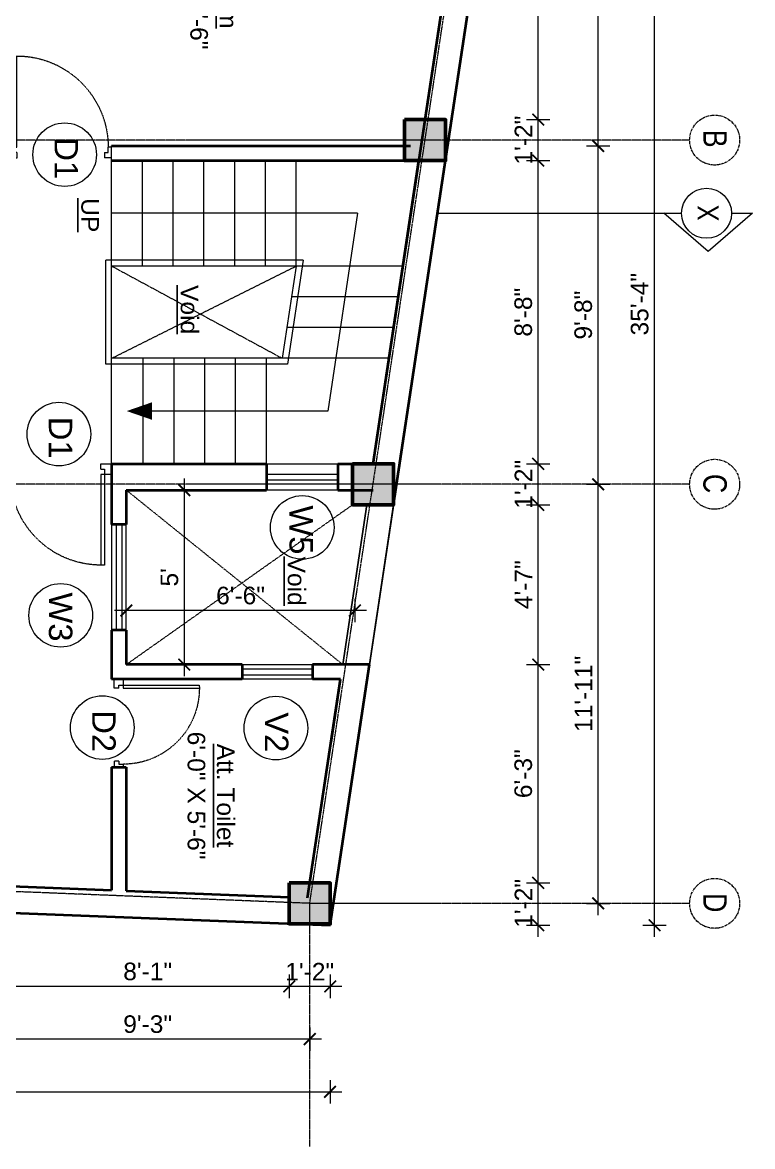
# Model space of a CAD drawing. Header units: inches. Extents: x 136316 to 155547, y -21384 to -17606.
# Drawn here: x 153270.4 to 153519.6, y -19344.8 to -18961.1 of the extents above; entities that cross this region are included whole.
import ezdxf

# ---------------------------------------------------------------- set-up
doc = ezdxf.new("R2010")
doc.units = ezdxf.units.IN
doc.header["$LTSCALE"] = 0.5
doc.header["$MEASUREMENT"] = 0
doc.header["$PDMODE"] = 66
doc.linetypes.add('CENTER', pattern=[2, 1.25, -0.25, 0.25, -0.25])
doc.linetypes.add('HIDDEN', pattern=[0.375, 0.25, -0.125])
for name, color, linetype, lineweight in [('Annotate-Lite.w', 177, 'Continuous', 9), ('Annotations-Bold.w', 177, 'Continuous', 13), ('C-COLUMN', 1, 'Continuous', 50), ('DIM', 4, 'Continuous', 5), ('DIM 1-100', 4, 'Continuous', 13), ('Door-Window.w', 4, 'Continuous', 15), ('HACTH', 253, 'Continuous', 9), ('stair', 132, 'Continuous', 13), ('TEXT', 220, 'Continuous', 9), ('Toilet', 7, 'Continuous', 25), ('wall', 1, 'Continuous', 40), ('wall light', 6, 'Continuous', 25), ('window', 4, 'Continuous', 13)]:
    doc.layers.add(name, color=color, linetype=linetype, lineweight=lineweight)
doc.styles.add('ARAIL', font='ARIALN.TTF')
doc.styles.add('arial.', font='arial.ttf')
doc.styles.add('gaurav', font='arial.ttf')
doc.styles.get("Standard").update_dxf_attribs({"font": 'arial.ttf'})
doc.dimstyles.new('1 by 96', dxfattribs={"dimtxt": 6, "dimasz": 4, "dimexe": 4, "dimexo": 4, "dimgap": 2, "dimtad": 1, "dimdec": 0, "dimzin": 0, "dimdsep": 46, "dimlunit": 4, "dimtxsty": 'Standard', "dimblk": 'ARCHTICK', "dimcen": 0, "dimdle": 4, "dimadec": 0, "dimazin": 0, "dimtfac": 1, "dimtdec": 0, "dimtix": 1, "dimtofl": 0, "dimtmove": 1, "dimatfit": 3, "dimldrblk": 'ARCHTICK', "dimfxl": 4, "dimfxlon": 1, "dimtolj": 1, "dimtzin": 0, "dimlwd": -1, "dimlwe": -1, "dimarcsym": 0})

# ---------------------------------------------------------------- blocks, each defined once
blk = doc.blocks.new('3-0')
at = {"ltscale": 3}
for p, q in [((11063.05, 10097.68), (11065.97, 10099.9)), ((11065.25, 10097.81), (11066.71, 10098.92)), ((11065.99, 10096.84), (11065.25, 10097.81)), ((11065.97, 10099.9), (11066.71, 10098.92)), ((11063.05, 10097.68), (11064.53, 10095.73)), ((11065.99, 10096.84), (11064.53, 10095.73)), ((11085.5, 10074.13), (11110.32, 10092.96)), ((11086.24, 10073.15), (11111.05, 10091.97)), ((11111.05, 10091.97), (11110.32, 10092.96)), ((11084.04, 10073.02), (11082.57, 10071.91)), ((11082.57, 10071.91), (11084.79, 10068.98)), ((11084.04, 10073.02), (11084.78, 10072.04)), ((11084.78, 10072.04), (11086.24, 10073.15)), ((11084.79, 10068.98), (11087.72, 10071.2)), ((11086.24, 10073.15), (11085.5, 10074.13)), ((11087.72, 10071.2), (11086.24, 10073.15))]:
    blk.add_line(p, q, dxfattribs=at)
at = {"layer": 'Door-Window.w', "color": 9, "linetype": 'HIDDEN', "lineweight": 18}
blk.add_arc((11085.5, 10074.13), 31.16, 37.1906, 127.1465, dxfattribs=at)
blk = doc.blocks.new('_ArchTick')
at = {"color": 0, "linetype": 'ByBlock', "const_width": 0.15}
blk.add_lwpolyline([(-0.5, -0.5), (0.5, 0.5)], dxfattribs=at)
blk = doc.blocks.new('*D646')
at = {"layer": 'Defpoints', "color": 0, "transparency": 16777216}
for p in [(153305.87, -19120.71), (153305.87, -19180.25), (153325.65, -19180.25)]:
    blk.add_point(p, dxfattribs=at)
at = {"layer": 'DIM 1-100', "color": 0, "transparency": 16777216}
for p, q in [((153325.65, -19116.71), (153325.65, -19184.25)), ((153321.65, -19120.71), (153329.65, -19120.71)), ((153321.65, -19180.25), (153329.65, -19180.25))]:
    blk.add_line(p, q, dxfattribs=at)
at = {"layer": 'DIM 1-100', "color": 0, "transparency": 16777216, "xscale": 4, "yscale": 4, "zscale": 4}
for p, rotation in [((153325.65, -19120.71), 90), ((153325.65, -19180.25), 270)]:
    blk.add_blockref('_ArchTick', p, dxfattribs=dict(at, rotation=rotation))
at = {"layer": 'DIM 1-100', "color": 0, "transparency": 16777216, "insert": (153320.6, -19150.48), "char_height": 6, "attachment_point": 5, "rotation": 90}
blk.add_mtext("\\A1;5'", dxfattribs=at)
blk = doc.blocks.new('*D592')
at = {"layer": 'Defpoints', "color": 0, "transparency": 16777216}
for p in [(153383.86, -19152.98), (153305.87, -19161.79), (153305.87, -19180.25)]:
    blk.add_point(p, dxfattribs=at)
at = {"layer": 'DIM 1-100', "color": 0, "transparency": 16777216}
for p, q in [((153305.87, -19165.79), (153305.87, -19157.79)), ((153383.86, -19157.79), (153383.86, -19165.79)), ((153387.86, -19161.79), (153301.87, -19161.79))]:
    blk.add_line(p, q, dxfattribs=at)
at = {"layer": 'DIM 1-100', "color": 0, "transparency": 16777216, "xscale": 4, "yscale": 4, "zscale": 4, "rotation": 180}
blk.add_blockref('_ArchTick', (153305.87, -19161.79), dxfattribs=at)
at = {"layer": 'DIM 1-100', "color": 0, "transparency": 16777216, "xscale": 4, "yscale": 4, "zscale": 4}
blk.add_blockref('_ArchTick', (153383.86, -19161.79), dxfattribs=at)
at = {"layer": 'DIM 1-100', "color": 0, "transparency": 16777216, "insert": (153344.86, -19156.72), "char_height": 6, "attachment_point": 5}
blk.add_mtext('\\A1;6\'-6"', dxfattribs=at)
blk = doc.blocks.new('*D647')
at = {"layer": 'Defpoints', "color": 0, "transparency": 16777216}
for p in [(153375.47, -19254.77), (153446.43, -19254.77), (153375.4, -19269.24)]:
    blk.add_point(p, dxfattribs=at)
at = {"layer": 'DIM 1-100', "color": 0, "transparency": 16777216}
for p, q in [((153446.43, -19273.24), (153446.43, -19250.77)), ((153442.43, -19254.77), (153450.43, -19254.77)), ((153442.43, -19269.24), (153450.43, -19269.24))]:
    blk.add_line(p, q, dxfattribs=at)
at = {"layer": 'DIM 1-100', "color": 0, "transparency": 16777216, "xscale": 4, "yscale": 4, "zscale": 4}
for p, rotation in [((153446.43, -19254.77), 90), ((153446.43, -19269.24), 270)]:
    blk.add_blockref('_ArchTick', p, dxfattribs=dict(at, rotation=rotation))
at = {"layer": 'DIM 1-100', "color": 0, "transparency": 16777216, "insert": (153441.41, -19261.77), "char_height": 6, "attachment_point": 5, "rotation": 90}
blk.add_mtext('\\A1;1\'-2"', dxfattribs=at)
blk = doc.blocks.new('*D648')
at = {"layer": 'Defpoints', "color": 0, "transparency": 16777216}
for p in [(153388.84, -19180.25), (153446.43, -19180.25), (153375.47, -19254.77)]:
    blk.add_point(p, dxfattribs=at)
at = {"layer": 'DIM 1-100', "color": 0, "transparency": 16777216}
for p, q in [((153446.43, -19258.77), (153446.43, -19176.25)), ((153442.43, -19180.25), (153450.43, -19180.25)), ((153442.43, -19254.77), (153450.43, -19254.77))]:
    blk.add_line(p, q, dxfattribs=at)
at = {"layer": 'DIM 1-100', "color": 0, "transparency": 16777216, "xscale": 4, "yscale": 4, "zscale": 4}
for p, rotation in [((153446.43, -19180.25), 90), ((153446.43, -19254.77), 270)]:
    blk.add_blockref('_ArchTick', p, dxfattribs=dict(at, rotation=rotation))
at = {"layer": 'DIM 1-100', "color": 0, "transparency": 16777216, "insert": (153441.36, -19217.51), "char_height": 6, "attachment_point": 5, "rotation": 90}
blk.add_mtext('\\A1;6\'-3"', dxfattribs=at)
blk = doc.blocks.new('*D649')
at = {"layer": 'Defpoints', "color": 0, "transparency": 16777216}
for p in [(153397.08, -19125.71), (153446.43, -19125.71), (153388.84, -19180.25)]:
    blk.add_point(p, dxfattribs=at)
at = {"layer": 'DIM 1-100', "color": 0, "transparency": 16777216}
for p, q in [((153446.43, -19184.25), (153446.43, -19121.71)), ((153442.43, -19125.71), (153450.43, -19125.71)), ((153442.43, -19180.25), (153450.43, -19180.25))]:
    blk.add_line(p, q, dxfattribs=at)
at = {"layer": 'DIM 1-100', "color": 0, "transparency": 16777216, "xscale": 4, "yscale": 4, "zscale": 4}
for p, rotation in [((153446.43, -19125.71), 90), ((153446.43, -19180.25), 270)]:
    blk.add_blockref('_ArchTick', p, dxfattribs=dict(at, rotation=rotation))
at = {"layer": 'DIM 1-100', "color": 0, "transparency": 16777216, "insert": (153441.43, -19152.98), "char_height": 6, "attachment_point": 5, "rotation": 90}
blk.add_mtext('\\A1;4\'-7"', dxfattribs=at)
blk = doc.blocks.new('*D650')
at = {"layer": 'Defpoints', "color": 0, "transparency": 16777216}
for p in [(153397.08, -19111.71), (153446.43, -19111.71), (153397.08, -19125.71)]:
    blk.add_point(p, dxfattribs=at)
at = {"layer": 'DIM 1-100', "color": 0, "transparency": 16777216}
for p, q in [((153446.43, -19129.71), (153446.43, -19107.71)), ((153442.43, -19111.71), (153450.43, -19111.71)), ((153442.43, -19125.71), (153450.43, -19125.71))]:
    blk.add_line(p, q, dxfattribs=at)
at = {"layer": 'DIM 1-100', "color": 0, "transparency": 16777216, "xscale": 4, "yscale": 4, "zscale": 4}
for p, rotation in [((153446.43, -19111.71), 90), ((153446.43, -19125.71), 270)]:
    blk.add_blockref('_ArchTick', p, dxfattribs=dict(at, rotation=rotation))
at = {"layer": 'DIM 1-100', "color": 0, "transparency": 16777216, "insert": (153441.41, -19118.71), "char_height": 6, "attachment_point": 5, "rotation": 90}
blk.add_mtext('\\A1;1\'-2"', dxfattribs=at)
blk = doc.blocks.new('*D651')
at = {"layer": 'Defpoints', "color": 0, "transparency": 16777216}
for p in [(153414.82, -19008.21), (153446.43, -19008.21), (153397.08, -19111.71)]:
    blk.add_point(p, dxfattribs=at)
at = {"layer": 'DIM 1-100', "color": 0, "transparency": 16777216}
for p, q in [((153446.43, -19115.71), (153446.43, -19004.21)), ((153442.43, -19008.21), (153450.43, -19008.21)), ((153442.43, -19111.71), (153450.43, -19111.71))]:
    blk.add_line(p, q, dxfattribs=at)
at = {"layer": 'DIM 1-100', "color": 0, "transparency": 16777216, "xscale": 4, "yscale": 4, "zscale": 4}
for p, rotation in [((153446.43, -19008.21), 90), ((153446.43, -19111.71), 270)]:
    blk.add_blockref('_ArchTick', p, dxfattribs=dict(at, rotation=rotation))
at = {"layer": 'DIM 1-100', "color": 0, "transparency": 16777216, "insert": (153441.36, -19059.96), "char_height": 6, "attachment_point": 5, "rotation": 90}
blk.add_mtext('\\A1;8\'-8"', dxfattribs=at)
blk = doc.blocks.new('*D652')
at = {"layer": 'Defpoints', "color": 0, "transparency": 16777216}
for p in [(153414.82, -18994.21), (153446.43, -18994.21), (153414.82, -19008.21)]:
    blk.add_point(p, dxfattribs=at)
at = {"layer": 'DIM 1-100', "color": 0, "transparency": 16777216}
for p, q in [((153446.43, -19012.21), (153446.43, -18990.21)), ((153442.43, -18994.21), (153450.43, -18994.21)), ((153442.43, -19008.21), (153450.43, -19008.21))]:
    blk.add_line(p, q, dxfattribs=at)
at = {"layer": 'DIM 1-100', "color": 0, "transparency": 16777216, "xscale": 4, "yscale": 4, "zscale": 4}
for p, rotation in [((153446.43, -18994.21), 90), ((153446.43, -19008.21), 270)]:
    blk.add_blockref('_ArchTick', p, dxfattribs=dict(at, rotation=rotation))
at = {"layer": 'DIM 1-100', "color": 0, "transparency": 16777216, "insert": (153441.41, -19001.21), "char_height": 6, "attachment_point": 5, "rotation": 90}
blk.add_mtext('\\A1;1\'-2"', dxfattribs=at)
blk = doc.blocks.new('*D653')
at = {"layer": 'Defpoints', "color": 0, "transparency": 16777216}
for p in [(153419.94, -18881.56), (153446.43, -18881.56), (153414.82, -18994.21)]:
    blk.add_point(p, dxfattribs=at)
at = {"layer": 'DIM 1-100', "color": 0, "transparency": 16777216}
for p, q in [((153446.43, -18998.21), (153446.43, -18877.56)), ((153442.43, -18881.56), (153450.43, -18881.56)), ((153442.43, -18994.21), (153450.43, -18994.21))]:
    blk.add_line(p, q, dxfattribs=at)
at = {"layer": 'DIM 1-100', "color": 0, "transparency": 16777216, "xscale": 4, "yscale": 4, "zscale": 4}
for p, rotation in [((153446.43, -18881.56), 90), ((153446.43, -18994.21), 270)]:
    blk.add_blockref('_ArchTick', p, dxfattribs=dict(at, rotation=rotation))
at = {"layer": 'DIM 1-100', "color": 0, "transparency": 16777216, "insert": (153441.36, -18937.88), "char_height": 6, "attachment_point": 5, "rotation": 90}
blk.add_mtext('\\A1;9\'-5"', dxfattribs=at)
blk = doc.blocks.new('*D656')
at = {"layer": 'Defpoints', "color": 0, "transparency": 16777216}
for p in [(153390.08, -19118.71), (153466.89, -19118.71), (153368.47, -19261.77)]:
    blk.add_point(p, dxfattribs=at)
at = {"layer": 'DIM 1-100', "color": 0, "transparency": 16777216}
for p, q in [((153466.89, -19265.77), (153466.89, -19114.71)), ((153462.89, -19118.71), (153470.89, -19118.71)), ((153462.89, -19261.77), (153470.89, -19261.77))]:
    blk.add_line(p, q, dxfattribs=at)
at = {"layer": 'DIM 1-100', "color": 0, "transparency": 16777216, "xscale": 4, "yscale": 4, "zscale": 4}
for p, rotation in [((153466.89, -19118.71), 90), ((153466.89, -19261.77), 270)]:
    blk.add_blockref('_ArchTick', p, dxfattribs=dict(at, rotation=rotation))
at = {"layer": 'DIM 1-100', "color": 0, "transparency": 16777216, "insert": (153461.88, -19190.24), "char_height": 6, "attachment_point": 5, "rotation": 90}
blk.add_mtext('\\A1;11\'-11"', dxfattribs=at)
blk = doc.blocks.new('*D657')
at = {"layer": 'Defpoints', "color": 0, "transparency": 16777216}
for p in [(153402.82, -19003.21), (153466.89, -19003.21), (153390.08, -19118.71)]:
    blk.add_point(p, dxfattribs=at)
at = {"layer": 'DIM 1-100', "color": 0, "transparency": 16777216}
for p, q in [((153466.89, -19122.71), (153466.89, -18999.21)), ((153462.89, -19003.21), (153470.89, -19003.21)), ((153462.89, -19118.71), (153470.89, -19118.71))]:
    blk.add_line(p, q, dxfattribs=at)
at = {"layer": 'DIM 1-100', "color": 0, "transparency": 16777216, "xscale": 4, "yscale": 4, "zscale": 4}
for p, rotation in [((153466.89, -19003.21), 90), ((153466.89, -19118.71), 270)]:
    blk.add_blockref('_ArchTick', p, dxfattribs=dict(at, rotation=rotation))
at = {"layer": 'DIM 1-100', "color": 0, "transparency": 16777216, "insert": (153461.83, -19060.96), "char_height": 6, "attachment_point": 5, "rotation": 90}
blk.add_mtext('\\A1;9\'-8"', dxfattribs=at)
blk = doc.blocks.new('*D658')
at = {"layer": 'Defpoints', "color": 0, "transparency": 16777216}
for p in [(153426.94, -18874.56), (153466.89, -18874.56), (153402.82, -19003.21)]:
    blk.add_point(p, dxfattribs=at)
at = {"layer": 'DIM 1-100', "color": 0, "transparency": 16777216}
for p, q in [((153466.89, -19007.21), (153466.89, -18870.56)), ((153462.89, -18874.56), (153470.89, -18874.56)), ((153462.89, -19003.21), (153470.89, -19003.21))]:
    blk.add_line(p, q, dxfattribs=at)
at = {"layer": 'DIM 1-100', "color": 0, "transparency": 16777216, "xscale": 4, "yscale": 4, "zscale": 4}
for p, rotation in [((153466.89, -18874.56), 90), ((153466.89, -19003.21), 270)]:
    blk.add_blockref('_ArchTick', p, dxfattribs=dict(at, rotation=rotation))
at = {"layer": 'DIM 1-100', "color": 0, "transparency": 16777216, "insert": (153461.83, -18938.88), "char_height": 6, "attachment_point": 5, "rotation": 90}
blk.add_mtext('\\A1;10\'-9"', dxfattribs=at)
blk = doc.blocks.new('*D593')
at = {"layer": 'Defpoints', "color": 0, "transparency": 16777216}
for p in [(153439.42, -18845.23), (153486.14, -18845.23), (153375.4, -19269.24)]:
    blk.add_point(p, dxfattribs=at)
at = {"layer": 'DIM 1-100', "color": 0, "transparency": 16777216}
for p, q in [((153486.14, -19273.24), (153486.14, -18841.23)), ((153482.14, -18845.23), (153490.14, -18845.23)), ((153482.14, -19269.24), (153490.14, -19269.24))]:
    blk.add_line(p, q, dxfattribs=at)
at = {"layer": 'DIM 1-100', "color": 0, "transparency": 16777216, "xscale": 4, "yscale": 4, "zscale": 4}
for p, rotation in [((153486.14, -18845.23), 90), ((153486.14, -19269.24), 270)]:
    blk.add_blockref('_ArchTick', p, dxfattribs=dict(at, rotation=rotation))
at = {"layer": 'DIM 1-100', "color": 0, "transparency": 16777216, "insert": (153481.08, -19057.23), "char_height": 6, "attachment_point": 5, "rotation": 90}
blk.add_mtext('\\A1;35\'-4"', dxfattribs=at)
blk = doc.blocks.new('*D594')
at = {"layer": 'Defpoints', "color": 0, "transparency": 16777216}
for p in [(153361.47, -19268.77), (153375.47, -19268.77), (153361.47, -19290.11)]:
    blk.add_point(p, dxfattribs=at)
at = {"layer": 'DIM 1-100', "color": 0, "transparency": 16777216}
for p, q in [((153361.47, -19286.11), (153361.47, -19294.11)), ((153375.47, -19286.11), (153375.47, -19294.11)), ((153379.47, -19290.11), (153357.47, -19290.11))]:
    blk.add_line(p, q, dxfattribs=at)
at = {"layer": 'DIM 1-100', "color": 0, "transparency": 16777216, "xscale": 4, "yscale": 4, "zscale": 4, "rotation": 180}
blk.add_blockref('_ArchTick', (153361.47, -19290.11), dxfattribs=at)
at = {"layer": 'DIM 1-100', "color": 0, "transparency": 16777216, "xscale": 4, "yscale": 4, "zscale": 4}
blk.add_blockref('_ArchTick', (153375.47, -19290.11), dxfattribs=at)
at = {"layer": 'DIM 1-100', "color": 0, "transparency": 16777216, "insert": (153368.47, -19285.09), "char_height": 6, "attachment_point": 5}
blk.add_mtext('\\A1;1\'-2"', dxfattribs=at)
blk = doc.blocks.new('*D595')
at = {"layer": 'Defpoints', "color": 0, "transparency": 16777216}
for p in [(153264.87, -19264.33), (153361.47, -19268.77), (153264.87, -19290.11)]:
    blk.add_point(p, dxfattribs=at)
at = {"layer": 'DIM 1-100', "color": 0, "transparency": 16777216}
for p, q in [((153264.87, -19286.11), (153264.87, -19294.11)), ((153361.47, -19286.11), (153361.47, -19294.11)), ((153365.47, -19290.11), (153260.87, -19290.11))]:
    blk.add_line(p, q, dxfattribs=at)
at = {"layer": 'DIM 1-100', "color": 0, "transparency": 16777216, "xscale": 4, "yscale": 4, "zscale": 4, "rotation": 180}
blk.add_blockref('_ArchTick', (153264.87, -19290.11), dxfattribs=at)
at = {"layer": 'DIM 1-100', "color": 0, "transparency": 16777216, "xscale": 4, "yscale": 4, "zscale": 4}
blk.add_blockref('_ArchTick', (153361.47, -19290.11), dxfattribs=at)
at = {"layer": 'DIM 1-100', "color": 0, "transparency": 16777216, "insert": (153313.17, -19285.04), "char_height": 6, "attachment_point": 5}
blk.add_mtext('\\A1;8\'-1"', dxfattribs=at)
blk = doc.blocks.new('*D599')
at = {"layer": 'Defpoints', "color": 0, "transparency": 16777216}
for p in [(153257.87, -19264.6), (153368.47, -19268.77), (153257.87, -19308.11)]:
    blk.add_point(p, dxfattribs=at)
at = {"layer": 'DIM 1-100', "color": 0, "transparency": 16777216}
for p, q in [((153257.87, -19304.11), (153257.87, -19312.11)), ((153368.47, -19304.11), (153368.47, -19312.11)), ((153372.47, -19308.11), (153253.87, -19308.11))]:
    blk.add_line(p, q, dxfattribs=at)
at = {"layer": 'DIM 1-100', "color": 0, "transparency": 16777216, "xscale": 4, "yscale": 4, "zscale": 4, "rotation": 180}
blk.add_blockref('_ArchTick', (153257.87, -19308.11), dxfattribs=at)
at = {"layer": 'DIM 1-100', "color": 0, "transparency": 16777216, "xscale": 4, "yscale": 4, "zscale": 4}
blk.add_blockref('_ArchTick', (153368.47, -19308.11), dxfattribs=at)
at = {"layer": 'DIM 1-100', "color": 0, "transparency": 16777216, "insert": (153313.17, -19303.04), "char_height": 6, "attachment_point": 5}
blk.add_mtext('\\A1;9\'-3"', dxfattribs=at)
blk = doc.blocks.new('*D601')
at = {"layer": 'Defpoints', "color": 0, "transparency": 16777216}
for p in [(153132.64, -19259.67), (153375.4, -19269.24), (153375.4, -19326.11)]:
    blk.add_point(p, dxfattribs=at)
at = {"layer": 'DIM 1-100', "color": 0, "transparency": 16777216}
for p, q in [((153132.64, -19322.11), (153132.64, -19330.11)), ((153375.4, -19322.11), (153375.4, -19330.11)), ((153128.64, -19326.11), (153379.4, -19326.11))]:
    blk.add_line(p, q, dxfattribs=at)
at = {"layer": 'DIM 1-100', "color": 0, "transparency": 16777216, "xscale": 4, "yscale": 4, "zscale": 4, "rotation": 180}
blk.add_blockref('_ArchTick', (153132.64, -19326.11), dxfattribs=at)
at = {"layer": 'DIM 1-100', "color": 0, "transparency": 16777216, "xscale": 4, "yscale": 4, "zscale": 4}
blk.add_blockref('_ArchTick', (153375.4, -19326.11), dxfattribs=at)
at = {"layer": 'DIM 1-100', "color": 0, "transparency": 16777216, "insert": (153254.02, -19321.04), "char_height": 6, "attachment_point": 5}
blk.add_mtext('\\A1;20\'-3"', dxfattribs=at)

msp = doc.modelspace()

# ---------------------------------------------------------------- hatches: boundary and pattern name
at = {"layer": 'C-COLUMN'}
h = msp.add_hatch(color=256, dxfattribs=at)
h.dxf.hatch_style = 1
h.paths.add_polyline_path([(153414.82, -19008.21), (153414.82, -18994.21), (153400.82, -18994.21), (153400.82, -19008.21)])
h = msp.add_hatch(color=256, dxfattribs=at)
h.dxf.hatch_style = 1
h.paths.add_polyline_path([(153397.08, -19125.71), (153397.08, -19111.71), (153383.08, -19111.71), (153383.08, -19125.71)])
h = msp.add_hatch(color=256, dxfattribs=at)
h.dxf.hatch_style = 1
h.paths.add_polyline_path([(153375.47, -19268.77), (153375.47, -19254.77), (153361.47, -19254.77), (153361.47, -19268.77)])

# ---------------------------------------------------------------- linework, layer by layer
at = {"layer": 'Annotate-Lite.w', "ltscale": 0.005}
for centre in [(153284.84, -19006.19), (153282.88, -19101.58), (153365.91, -19133.45), (153283.48, -19163.45), (153297.69, -19201.77), (153356.91, -19201.94)]:
    msp.add_circle(centre, 10.86, dxfattribs=at)
at = {"layer": 'Annotations-Bold.w', "linetype": 'CENTER', "ltscale": 0.3}
for p, q in [((153498.12, -19001.21), (153051.37, -19001.21)), ((153498.12, -19118.71), (153051.37, -19118.71))]:
    msp.add_line(p, q, dxfattribs=at)
for points in [[(153368.47, -19344.78), (153368.47, -19261.77), (153390.08, -19118.71), (153407.82, -19001.21), (153426.94, -18874.56), (153426.94, -18784.56)], [(153498.12, -19261.77), (153368.47, -19261.77), (153139.64, -19252.67), (153051.37, -19252.67)]]:
    msp.add_lwpolyline(points, dxfattribs=at)
at = {"layer": 'Annotations-Bold.w', "linetype": 'CENTER', "ltscale": 1.5}
for centre in [(153506.65, -19001.21), (153506.65, -19118.71), (153506.65, -19261.77)]:
    msp.add_circle(centre, 8.53, dxfattribs=at)
at = {"layer": 'C-COLUMN'}
for points in [[(153400.82, -18994.21), (153400.82, -19008.21), (153414.82, -19008.21), (153414.82, -18994.21)], [(153383.08, -19111.71), (153383.08, -19125.71), (153397.08, -19125.71), (153397.08, -19111.71)], [(153361.47, -19254.77), (153361.47, -19268.77), (153375.47, -19268.77), (153375.47, -19254.77)]]:
    msp.add_lwpolyline(points, close=True, dxfattribs=at)
at = {"layer": 'Defpoints'}
msp.add_lwpolyline([(153375.4, -19269.24), (153132.64, -19259.67), (153132.64, -18867.56), (153436.04, -18867.67), (153375.4, -19269.24)], dxfattribs=at)
at = {"layer": 'DIM'}
for p, q in [((153384.79, -19026.21), (153300.87, -19026.21)), ((153384.79, -19026.21), (153374.6, -19093.71)), ((153374.6, -19093.71), (153314.67, -19093.71, 0))]:
    msp.add_line(p, q, dxfattribs=at)
at = {"layer": 'HACTH', "linetype": 'HIDDEN'}
for p, q in [((153300.87, -19044.21), (153359.11, -19075.71)), ((153300.87, -19075.71), (153363.87, -19044.21)), ((153379.74, -19180.25), (153305.87, -19120.71)), ((153305.87, -19180.25), (153383.08, -19125.71))]:
    msp.add_line(p, q, dxfattribs=at)
at = {"layer": 'stair', "linetype": 'ByBlock'}
for p, q in [((153300.87, -19111.71), (153300.87, -19003.21)), ((153311.37, -19044.21), (153311.37, -19008.21)), ((153321.87, -19044.21), (153321.87, -19008.21)), ((153332.37, -19044.21), (153332.37, -19008.21)), ((153342.87, -19044.21), (153342.87, -19008.21)), ((153353.37, -19044.21), (153353.37, -19008.21)), ((153363.87, -19044.21), (153363.87, -19008.21)), ((153366.2, -19042.21), (153298.87, -19042.21)), ((153298.87, -19077.71), (153298.87, -19042.21)), ((153366.2, -19042.21), (153360.84, -19077.71)), ((153363.87, -19044.21), (153300.87, -19044.21)), ((153363.87, -19044.21), (153359.11, -19075.71)), ((153400.28, -19044.21), (153363.87, -19044.21)), ((153398.69, -19054.71), (153362.29, -19054.71)), ((153397.11, -19065.21), (153360.7, -19065.21)), ((153360.84, -19077.71), (153298.87, -19077.71)), ((153359.11, -19075.71), (153300.87, -19075.71)), ((153395.52, -19075.71), (153359.11, -19075.71))]:
    msp.add_line(p, q, dxfattribs=at)
for points in [[(153311.68, -19111.71), (153311.68, -19075.71)], [(153322.18, -19111.71), (153322.18, -19075.71)], [(153332.68, -19111.71), (153332.68, -19075.71)], [(153343.18, -19111.71), (153343.18, -19075.71)], [(153353.68, -19111.71), (153353.68, -19075.71)]]:
    msp.add_lwpolyline(points, dxfattribs=at)
at = {"layer": 'stair', "linetype": 'ByBlock', "elevation": 0}
msp.add_lwpolyline([(153314.67, -19093.71, 6, 0, 0), (153305.99, -19093.71, 0, 0, 0)], format="xyseb", dxfattribs=at)
at = {"layer": 'TEXT'}
for points in [[(153412.1, -19026.21), (153495.37, -19026.21)], [(153512.43, -19026.21), (153519.57, -19026.21), (153504.43, -19039.29), (153489.29, -19026.21)]]:
    msp.add_lwpolyline(points, dxfattribs=at)
msp.add_circle((153503.9, -19026.21), 8.53, dxfattribs=at)
at = {"layer": 'Toilet'}
msp.add_line((153132.64, -19259.67), (153375.4, -19269.24), dxfattribs=at)
at = {"layer": 'wall'}
for p, q in [((153397.08, -19125.71), (153434.24, -18879.56)), ((153397.08, -19125.71), (153434.24, -18879.56)), ((153397.08, -19125.71), (153433.94, -18881.56)), ((153300.87, -19003.21), (153402.82, -19003.21)), ((153300.87, -19008.21), (153405.71, -19008.21)), ((153300.87, -19008.21), (153405.71, -19008.21)), ((153300.87, -19111.71), (153353.68, -19111.71)), ((153300.87, -19111.71), (153300.87, -19132.48)), ((153353.68, -19111.71), (153353.68, -19120.71)), ((153378.08, -19111.71), (153390.09, -19111.71)), ((153378.08, -19111.71), (153378.08, -19120.71)), ((153305.87, -19120.71), (153353.68, -19120.71)), ((153378.08, -19120.71), (153390.09, -19120.71)), ((153305.87, -19132.48), (153300.87, -19132.48)), ((153300.87, -19168.48), (153300.87, -19185.25)), ((153305.87, -19168.48), (153300.87, -19168.48)), ((153345.43, -19180.25), (153305.87, -19180.25)), ((153345.43, -19180.25), (153345.43, -19185.25)), ((153388.84, -19180.25), (153369.43, -19180.25)), ((153369.43, -19180.25), (153369.43, -19185.25)), ((153375.4, -19269.24), (153388.84, -19180.25)), ((153375.4, -19269.24), (153388.84, -19180.25)), ((153375.4, -19269.24), (153388.84, -19180.25)), ((153345.43, -19185.25), (153300.87, -19185.25)), ((153378.98, -19185.25), (153369.43, -19185.25)), ((153300.87, -19215.25), (153305.87, -19215.25)), ((153300.87, -19215.25), (153300.87, -19257.29)), ((153173.64, -19252.28), (153300.87, -19257.29)), ((153305.87, -19257.49), (153361.47, -19259.68)), ((153132.64, -19259.67), (153375.4, -19269.24))]:
    msp.add_line(p, q, dxfattribs=at)
for points in [[(153390.08, -19111.71), (153424.08, -18886.56)], [(153407.82, -18994.21), (153424.08, -18886.56)], [(153390.08, -19111.71), (153405.71, -19008.21)], [(153305.87, -19120.71), (153305.87, -19132.48)], [(153305.87, -19168.48), (153305.87, -19180.25)], [(153367.71, -19259.93), (153378.98, -19185.25)], [(153375.74, -19206.71), (153378.98, -19185.25)], [(153305.87, -19215.25), (153305.87, -19257.49)]]:
    msp.add_lwpolyline(points, dxfattribs=at)
at = {"layer": 'wall light'}
for points in [[(153387.97, -19125.71), (153379.74, -19180.25)], [(153388.84, -19180.25), (153397.08, -19125.71)]]:
    msp.add_lwpolyline(points, dxfattribs=at)
at = {"layer": 'window'}
for p, q in [((153353.68, -19111.71), (153378.08, -19111.71)), ((153353.68, -19115.21), (153378.08, -19115.21)), ((153353.68, -19117.21), (153378.08, -19117.21)), ((153378.08, -19120.71), (153353.68, -19120.71)), ((153300.83, -19132.45), (153300.83, -19168.48)), ((153302.37, -19132.48), (153302.37, -19168.48)), ((153304.37, -19132.48), (153304.37, -19168.48)), ((153305.87, -19168.48), (153305.87, -19132.48)), ((153345.43, -19180.25), (153369.43, -19180.25)), ((153345.43, -19181.75), (153369.43, -19181.75)), ((153345.43, -19183.75), (153369.43, -19183.75)), ((153369.43, -19185.25), (153345.43, -19185.25))]:
    msp.add_line(p, q, dxfattribs=at)

# ---------------------------------------------------------------- block references
at = {"layer": 'Door-Window.w', "linetype": 'ByBlock'}
for p, xscale, yscale, zscale, rotation in [((151944.31, -33921.06), -0.9997905232426018, 0.9997905232426019, 0.9997905232426019, 307.1905952391612), ((154612.3, -4300.26), -0.9929335375360638, 0.9929335375360642, 0.9929335375360642, 127.190858839614), ((140872.22, -18101.34), -0.8331589850765497, 0.8331589850765497, 0.8331589850765497, 217.2669371386873)]:
    msp.add_blockref('3-0', p, dxfattribs=dict(at, xscale=xscale, yscale=yscale, zscale=zscale, rotation=rotation))

# ---------------------------------------------------------------- texts
at = {"layer": 'Annotate-Lite.w', "ltscale": 0.005, "char_height": 8, "attachment_point": 1, "rotation": 270, "style": 'gaurav'}
for s, insert in [('D1', (153289.4, -19000.27)), ('D1', (153287.43, -19095.66)), ('W5', (153369.56, -19125.9)), ('W3', (153287.46, -19155.63)), ('D2', (153302.24, -19195.85)), ('V2', (153361.18, -19196.56))]:
    msp.add_mtext_dynamic_manual_height_columns(s, width=8, gutter_width=100, heights=[0], dxfattribs=dict(at, insert=insert))
at = {"layer": 'Annotations-Bold.w', "linetype": 'CENTER', "ltscale": 1.5, "char_height": 8, "attachment_point": 1, "rotation": 270, "style": 'ARAIL'}
for s, insert in [('B', (153510.79, -18997.67)), ('C', (153510.79, -19115.17)), ('D', (153510.79, -19258.23))]:
    msp.add_mtext_dynamic_manual_height_columns(s, width=6.5393, gutter_width=100, heights=[0], dxfattribs=dict(at, insert=insert))
at = {"layer": 'TEXT', "lineweight": -2, "char_height": 6, "width": 127.5059, "attachment_point": 5, "rotation": 270, "style": 'arial.'}
for s, insert in [('{\\LBedroom\\P}9\'-9" X 12\'-6"', (153335.69, -18946.14)), ('{\\LUP}', (153293.48, -19026.87)), ('{\\LVoid}', (153327.41, -19059.08)), ('{\\LVoid}', (153363.94, -19151.79)), ('{\\LAtt. Toilet\\P}6\'-0" X 5\'-6"', (153334.76, -19224.97))]:
    msp.add_mtext(s, dxfattribs=dict(at, insert=insert))
at = {"layer": 'TEXT', "insert": (153500.82, -19023.36), "char_height": 7.2, "attachment_point": 3, "rotation": 90, "style": 'ARAIL'}
msp.add_mtext_dynamic_manual_height_columns('X', width=125.4648, gutter_width=90, heights=[0], dxfattribs=at)

# ---------------------------------------------------------------- dimensions: what is measured, and where the dimension line sits
at = {"layer": 'DIM 1-100'}
for base, p1, p2, picture, middle in [((153486.14, -18845.23), (153375.4, -19269.24), (153439.42, -18845.23), '*D593', (153481.08, -19057.23)), ((153466.89, -18874.56), (153402.82, -19003.21), (153426.94, -18874.56), '*D658', (153461.83, -18938.88)), ((153446.43, -18881.56), (153414.82, -18994.21), (153419.94, -18881.56), '*D653', (153441.36, -18937.88)), ((153466.89474581, -19003.20826702), (153390.07533395, -19118.70826702), (153402.81589846, -19003.20826702), '*D657', (153461.83130788, -19060.95826702)), ((153446.42599581, -19008.20826702), (153397.07533395, -19111.70826702), (153414.81589846, -19008.20826702), '*D651', (153441.36255788, -19059.95826702)), ((153325.65, -19180.25), (153305.87, -19120.71), (153305.87, -19180.25), '*D646', (153320.6, -19150.48)), ((153466.89, -19118.71), (153368.47, -19261.77), (153390.08, -19118.71), '*D656', (153461.88, -19190.24)), ((153446.43, -19125.71), (153388.84, -19180.25), (153397.08, -19125.71), '*D649', (153441.43, -19152.98)), ((153446.43, -19180.25), (153375.47, -19254.77), (153388.84, -19180.25), '*D648', (153441.36, -19217.51))]:
    dim = msp.add_linear_dim(base=base, p1=p1, p2=p2, angle=270, dimstyle='1 by 96', dxfattribs=at)
    dim.commit()
    dim.dimension.update_dxf_attribs({"geometry": picture, "text_midpoint": middle})
for base, p1, p2, picture, middle in [((153446.43, -18994.21), (153414.82, -19008.21), (153414.82, -18994.21), '*D652', (153446.43, -19001.21)), ((153446.43, -19111.71), (153397.08, -19125.71), (153397.08, -19111.71), '*D650', (153446.43, -19118.71)), ((153446.43, -19254.77), (153375.4, -19269.24), (153375.47, -19254.77), '*D647', (153446.43, -19261.77))]:
    dim = msp.add_linear_dim(base=base, p1=p1, p2=p2, angle=270, dimstyle='1 by 96', dxfattribs=at)
    dim.commit()
    dim.dimension.update_dxf_attribs({"geometry": picture, "text_midpoint": middle, "dimtype": 160})
for base, p1, p2, picture, middle in [((153305.87, -19161.79), (153383.86, -19152.98), (153305.87, -19180.25), '*D592', (153344.86, -19156.72)), ((153375.4, -19326.11), (153132.64, -19259.67), (153375.4, -19269.24), '*D601', (153254.02, -19321.04)), ((153257.87, -19308.11), (153368.47, -19268.77), (153257.87, -19264.6), '*D599', (153313.17, -19303.04)), ((153264.87, -19290.11), (153361.47, -19268.77), (153264.87, -19264.33), '*D595', (153313.17, -19285.04))]:
    dim = msp.add_linear_dim(base=base, p1=p1, p2=p2, dimstyle='1 by 96', dxfattribs=at)
    dim.commit()
    dim.dimension.update_dxf_attribs({"geometry": picture, "text_midpoint": middle})
dim = msp.add_linear_dim(base=(153361.47, -19290.11), p1=(153375.47, -19268.77), p2=(153361.47, -19268.77), dimstyle='1 by 96', dxfattribs=at)
dim.commit()
dim.dimension.update_dxf_attribs({"geometry": '*D594', "text_midpoint": (153368.47, -19290.11), "dimtype": 160})

doc.saveas('drawing.dxf')
